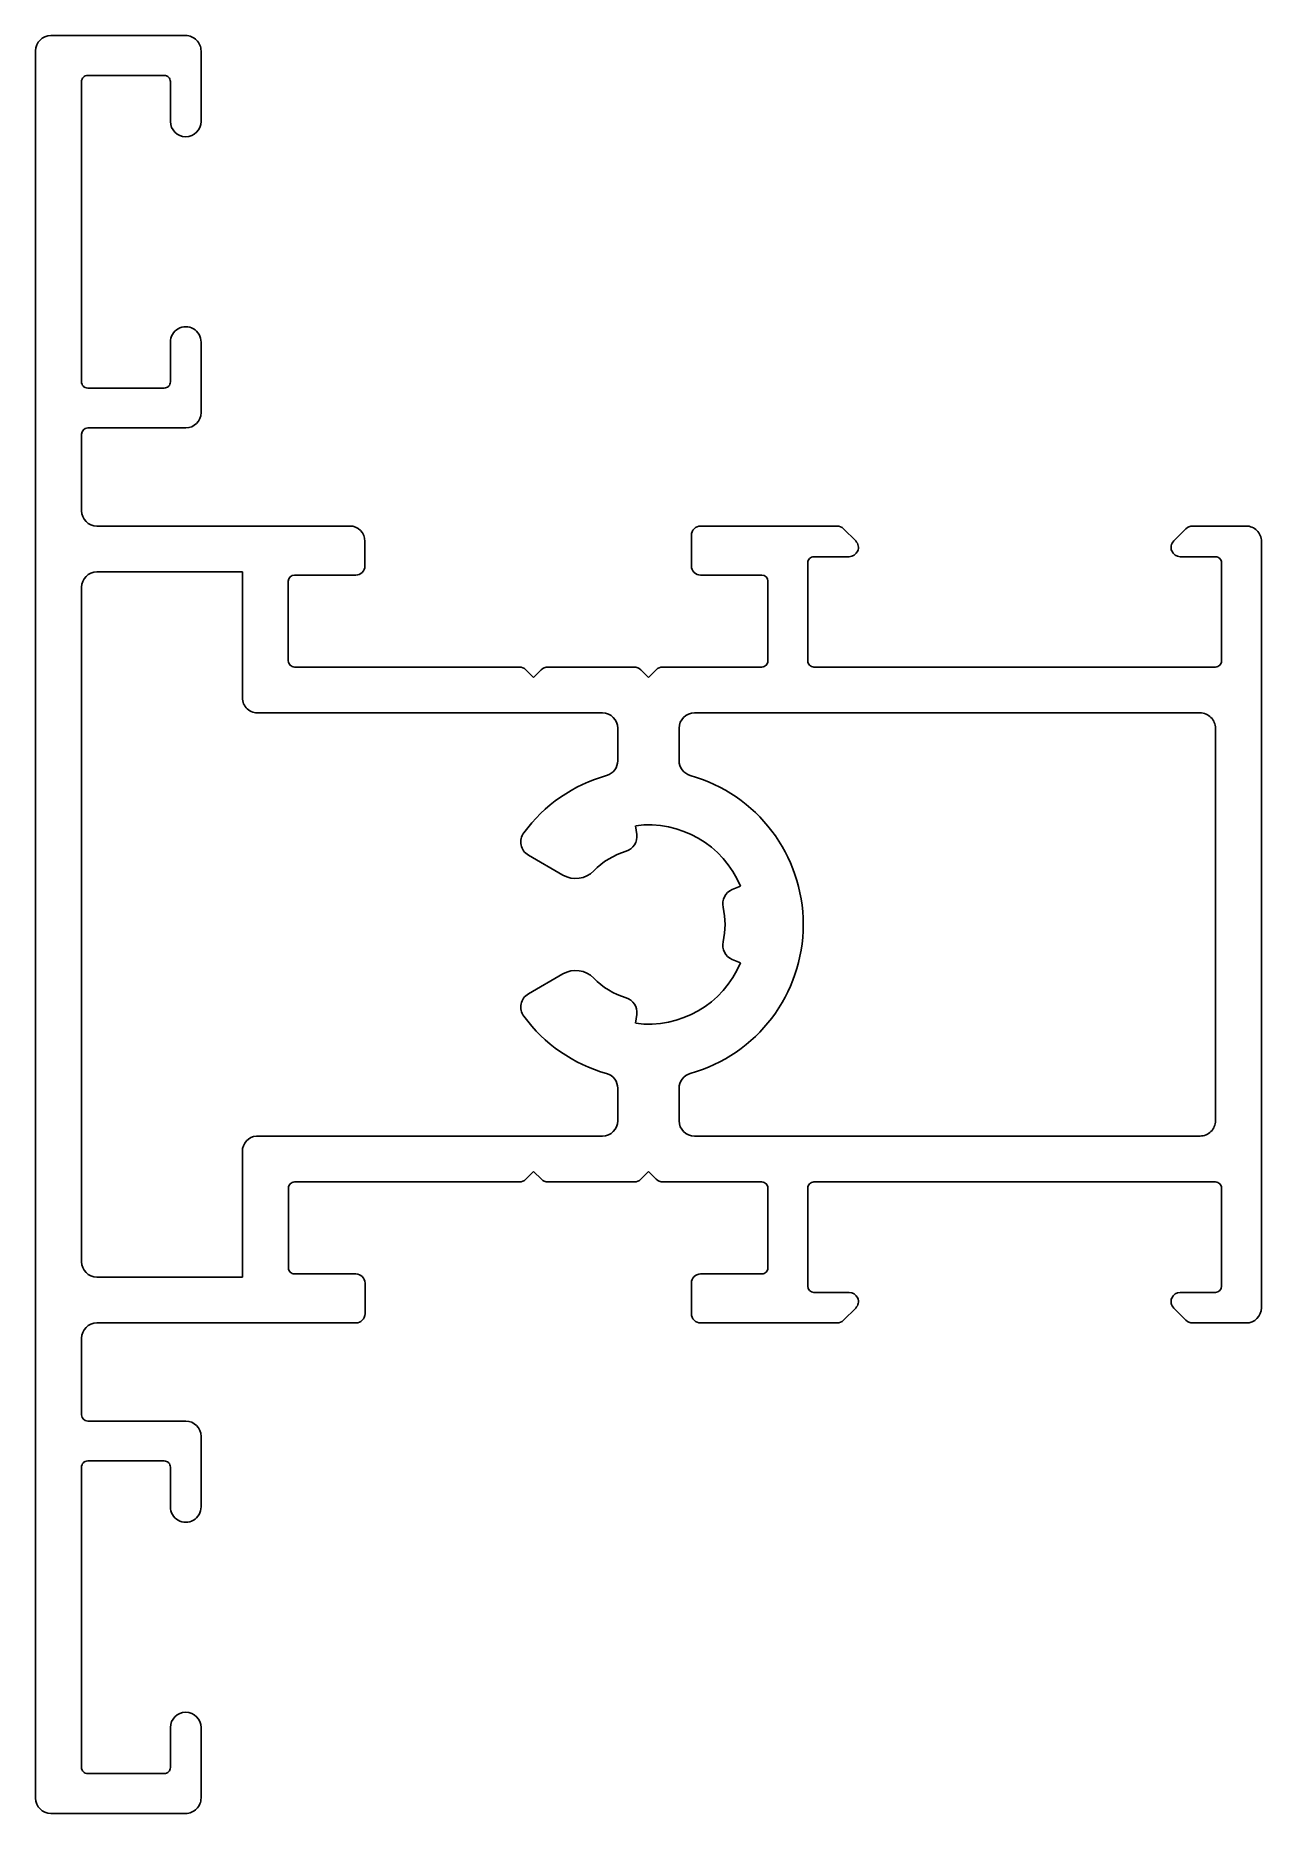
# Model space of a CAD drawing. Extents: x 1.4 to 41.4, y 1.6 to 59.6.
import ezdxf

# ---------------------------------------------------------------- set-up
doc = ezdxf.new("R2010")
doc.units = 0
doc.layers.get('0').update_dxf_attribs({"linetype": 'CONTINUOUS'})

msp = doc.modelspace()

# ---------------------------------------------------------------- linework, layer by layer
for p, q in [((6.28, 59.617), (1.88, 59.617)), ((1.38, 59.117), (1.38, 30.617)), ((6.78, 56.817), (6.78, 59.117)), ((2.88, 48.317), (2.88, 58.117)), ((3.08, 58.317), (5.58, 58.317)), ((5.78, 58.117), (5.78, 56.817)), ((5.78, 49.617), (5.78, 48.317)), ((6.78, 47.317), (6.78, 49.617)), ((5.58, 48.117), (3.08, 48.117)), ((2.88, 44.117), (2.88, 46.617)), ((3.08, 46.817), (6.28, 46.817)), ((11.627, 43.617), (3.38, 43.617)), ((27.527, 43.617), (23.077, 43.617)), ((28.139, 43.129), (27.739, 43.529)), ((38.915, 43.529), (38.515, 43.129)), ((40.877, 43.617), (39.127, 43.617)), ((12.127, 42.317), (12.127, 43.117)), ((22.777, 43.317), (22.777, 42.317)), ((41.377, 18.117), (41.377, 43.117)), ((26.577, 39.217), (26.577, 42.417)), ((26.777, 42.617), (27.927, 42.617)), ((38.727, 42.617), (39.877, 42.617)), ((40.077, 42.417), (40.077, 39.217)), ((3.38, 42.117), (8.127, 42.117)), ((8.127, 42.117), (8.127, 38.017)), ((9.627, 39.217), (9.627, 41.817)), ((9.827, 42.017), (11.827, 42.017)), ((23.077, 42.017), (25.077, 42.017)), ((25.277, 41.817), (25.277, 39.217)), ((2.88, 19.617), (2.88, 41.617)), ((17.161, 39.017), (9.827, 39.017)), ((17.627, 38.676), (17.373, 38.929)), ((17.88, 38.929), (17.627, 38.676)), ((20.911, 39.017), (18.093, 39.017)), ((21.377, 38.676), (21.123, 38.929)), ((21.63, 38.929), (21.377, 38.676)), ((25.077, 39.017), (21.843, 39.017)), ((39.877, 39.017), (26.777, 39.017)), ((8.67, 37.519), (19.877, 37.519)), ((22.877, 37.519), (39.377, 37.519)), ((20.377, 37.019), (20.377, 35.961)), ((22.377, 35.961), (22.377, 37.019)), ((39.877, 37.017), (39.877, 24.217)), ((20.997, 33.551), (20.959, 33.84)), ((17.46, 32.879), (18.587, 32.228)), ((24.377, 31.867), (24.107, 31.755)), ((1.38, 30.617), (1.38, 2.117)), ((18.587, 29.007), (17.46, 28.356)), ((24.107, 29.48), (24.377, 29.367)), ((20.959, 27.394), (20.997, 27.684)), ((20.377, 25.274), (20.377, 24.215)), ((22.377, 24.215), (22.377, 25.274)), ((8.127, 23.217), (8.127, 19.117)), ((19.877, 23.715), (8.583, 23.715)), ((39.377, 23.715), (22.877, 23.715)), ((9.829, 22.217), (17.163, 22.217)), ((17.375, 22.305), (17.629, 22.559)), ((17.629, 22.559), (17.882, 22.305)), ((18.094, 22.217), (20.913, 22.217)), ((21.125, 22.305), (21.379, 22.559)), ((21.379, 22.559), (21.632, 22.305)), ((21.844, 22.217), (25.077, 22.217)), ((26.777, 22.217), (39.877, 22.217)), ((9.629, 19.417), (9.629, 22.017)), ((25.277, 22.017), (25.277, 19.417)), ((26.577, 18.817), (26.577, 22.017)), ((40.077, 22.017), (40.077, 18.817)), ((11.829, 19.217), (9.829, 19.217)), ((25.077, 19.217), (23.077, 19.217)), ((8.127, 19.117), (3.38, 19.117)), ((12.129, 17.917), (12.129, 18.917)), ((22.777, 18.917), (22.777, 17.917)), ((27.927, 18.617), (26.777, 18.617)), ((39.877, 18.617), (38.727, 18.617)), ((27.739, 17.705), (28.139, 18.105)), ((38.515, 18.105), (38.915, 17.705)), ((3.38, 17.617), (11.829, 17.617)), ((23.077, 17.617), (27.527, 17.617)), ((39.127, 17.617), (40.877, 17.617)), ((2.88, 14.617), (2.88, 17.117)), ((6.28, 14.417), (3.08, 14.417)), ((6.78, 11.617), (6.78, 13.917)), ((2.88, 3.117), (2.88, 12.917)), ((3.08, 13.117), (5.58, 13.117)), ((5.78, 12.917), (5.78, 11.617)), ((5.78, 4.417), (5.78, 3.117)), ((6.78, 2.117), (6.78, 4.417)), ((5.58, 2.917), (3.08, 2.917)), ((1.88, 1.617), (6.28, 1.617))]:
    msp.add_line(p, q)
for centre, radius, start, end in [((1.88, 59.117), 0.5, 90, 180), ((6.28, 59.117), 0.5, 359.99994, 89.99995), ((3.08, 58.117), 0.2, 89.99979, 180.00021), ((5.58, 58.117), 0.2, 359.99979, 90.00021), ((6.28, 56.817), 0.5, 180.00011, 359.99989), ((6.28, 49.617), 0.5, 359.99989, 180.00011), ((3.08, 48.317), 0.2, 179.99979, 270.00021), ((5.58, 48.317), 0.2, 269.99979, 0.00021), ((6.28, 47.317), 0.5, 270.00005, 359.99985), ((3.08, 46.617), 0.2, 90.00024, 180.00002), ((3.38, 44.117), 0.5, 180, 270), ((11.627, 43.117), 0.5, 0, 90), ((23.077, 43.317), 0.3, 89.99985, 180.00006), ((27.527, 43.317), 0.3, 45.00018, 90.00003), ((39.127, 43.317), 0.3, 90.00014, 134.99982), ((40.877, 43.117), 0.5, 0.00005, 90.00006), ((27.927, 42.917), 0.3, 270.00017, 44.99986), ((38.727, 42.917), 0.3, 135.00038, 269.99976), ((26.777, 42.417), 0.2, 89.99979, 180.00021), ((39.877, 42.417), 0.2, 359.99979, 90.00021), ((3.38, 41.617), 0.5, 90, 180), ((9.827, 41.817), 0.2, 90.00024, 180.00002), ((11.827, 42.317), 0.3, 269.99979, 0.00021), ((23.077, 42.317), 0.3, 179.99994, 270.00015), ((25.077, 41.817), 0.2, 0.0002, 89.99966), ((9.827, 39.217), 0.2, 179.99979, 270.00021), ((17.161, 38.717), 0.3, 45.00018, 90.00003), ((18.093, 38.717), 0.3, 90.00001, 134.99974), ((20.911, 38.717), 0.3, 45.0002, 90.00002), ((21.843, 38.717), 0.3, 89.99998, 134.9998), ((25.077, 39.217), 0.2, 269.99988, 359.99998), ((26.777, 39.217), 0.2, 179.99979, 270.00021), ((39.877, 39.217), 0.2, 269.99979, 0.00021), ((8.627, 38.017), 0.5, 179.99995, 274.99406), ((19.877, 37.019), 0.5, 0.00002, 89.99996), ((22.877, 37.019), 0.5, 90.00004, 179.99998), ((39.376, 37.019), 0.501, 359.85524, 89.92778), ((19.877, 35.961), 0.5, 285.68039, 359.99996), ((22.877, 35.961), 0.5, 180.00004, 254.31961), ((21.377, 30.617), 5.05, 105.68035, 143.69101), ((21.377, 30.617), 5.05, 285.68035, 74.31965), ((21.377, 30.617), 3.25, 22.61986, 97.38013), ((17.71, 33.312), 0.5, 143.69099, 240.00007), ((20.501, 33.487), 0.5, 286.97423, 7.38013), ((21.377, 30.617), 2.5, 106.97419, 135.63282), ((19, 32.942), 0.825, 239.99999, 315.63282), ((24.3, 31.294), 0.5, 112.61991, 193.02579), ((21.377, 30.617), 2.5, 346.9742, 13.0258), ((24.3, 29.941), 0.5, 166.97421, 247.38009), ((19, 28.292), 0.825, 44.3672, 119.99999), ((21.377, 30.617), 3.25, 262.61987, 337.38013), ((21.377, 30.617), 2.5, 224.36717, 253.02581), ((17.71, 27.923), 0.5, 120.00001, 216.30899), ((20.501, 27.748), 0.5, 352.61986, 73.02582), ((21.377, 30.617), 5.05, 216.309, 254.31963), ((19.877, 25.274), 0.5, 359.99999, 74.3197), ((22.877, 25.274), 0.5, 105.6803, 180.00001), ((19.877, 24.215), 0.5, 270.00004, 359.99998), ((22.877, 24.215), 0.5, 180.00002, 269.99996), ((39.376, 24.216), 0.501, 270.07222, 0.14476), ((8.627, 23.217), 0.5, 94.99393, 180.00003), ((9.829, 22.017), 0.2, 89.99285, 180.00021), ((17.163, 22.517), 0.3, 269.99888, 314.99935), ((18.094, 22.517), 0.3, 224.99903, 269.99916), ((20.913, 22.517), 0.3, 270.01034, 315.00956), ((21.845, 22.517), 0.3, 225.00996, 269.98177), ((25.077, 22.017), 0.2, 0.00002, 90.00012), ((26.777, 22.017), 0.2, 89.99979, 180.00021), ((39.877, 22.017), 0.2, 359.99979, 90.00021), ((3.38, 19.617), 0.5, 180, 270), ((9.829, 19.417), 0.2, 179.99979, 270.00021), ((11.829, 18.917), 0.3, 0.00022, 89.99978), ((23.077, 18.917), 0.3, 90.00015, 179.99993), ((25.077, 19.417), 0.2, 269.99988, 359.99998), ((26.777, 18.817), 0.2, 179.99998, 269.99976), ((27.927, 18.317), 0.3, 315.00004, 90), ((38.727, 18.317), 0.3, 90.00007, 224.99971), ((39.877, 18.817), 0.2, 270.00024, 0.00002), ((40.877, 18.117), 0.5, 270, 0), ((3.38, 17.117), 0.5, 90.00015, 179.99995), ((11.829, 17.917), 0.3, 270, 359.99991), ((23.077, 17.917), 0.3, 179.99994, 270.00015), ((27.527, 17.917), 0.3, 269.99997, 314.99982), ((39.127, 17.917), 0.3, 225.00018, 269.99986), ((3.08, 14.617), 0.2, 179.99998, 269.99976), ((6.28, 13.917), 0.5, 0.00015, 89.99995), ((3.08, 12.917), 0.2, 89.99979, 180.00021), ((5.58, 12.917), 0.2, 359.99979, 90.00021), ((6.28, 11.617), 0.5, 179.99989, 0.00011), ((6.28, 4.417), 0.5, 0.00011, 179.99989), ((3.08, 3.117), 0.2, 179.99979, 270.00021), ((5.58, 3.117), 0.2, 269.99979, 0.00021), ((1.88, 2.117), 0.5, 180, 270), ((6.28, 2.117), 0.5, 270.00005, 0.00006)]:
    msp.add_arc(centre, radius, start, end)

doc.saveas('drawing.dxf')
